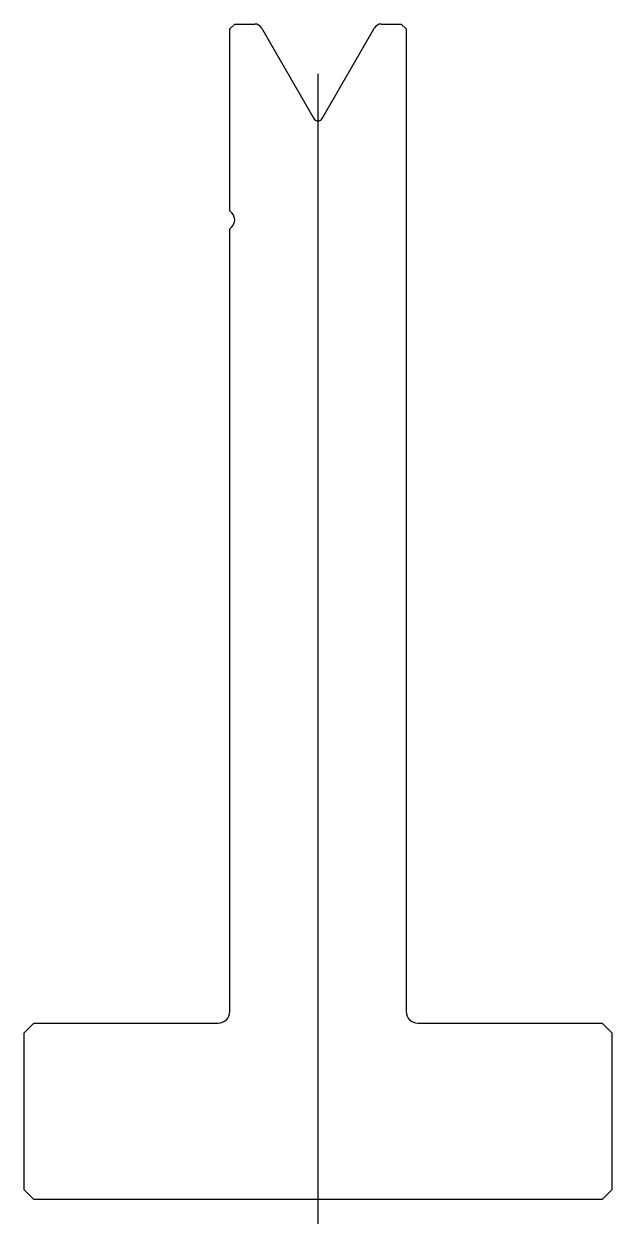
# Model space of a CAD drawing. Header units: metres. Extents: x -30 to 30, y -69 to 54.
import ezdxf

# ---------------------------------------------------------------- set-up
doc = ezdxf.new("R2010")
doc.units = ezdxf.units.M

msp = doc.modelspace()

# ---------------------------------------------------------------- linework, layer by layer
for p, q in [((-8.978643, 53.617137), (-9.478643, 53.117137)), ((-9.478643, 34.53135), (-9.478643, 53.117137)), ((-8.978643, 53.617137), (-6.940524, 53.617137)), ((-6.247703, 53.217137), (-0.911656, 43.974832)), ((-0.045631, 43.974832), (5.290416, 53.217137)), ((5.983237, 53.617137), (8.021357, 53.617137)), ((8.521357, 53.117137), (8.021357, 53.617137)), ((8.521357, 53.117137), (8.521357, -47.182863)), ((-0.478643, -68.882863), (-0.478643, 48.518936)), ((-9.478643, 34.53135), (-9.271537, 34.324243)), ((-9.271537, 32.91003), (-9.478643, 32.702923)), ((-9.478643, -47.182863), (-9.478643, 32.702923)), ((-29.478643, -48.382863), (-30.478643, -49.382863)), ((-29.478643, -48.382863), (-10.678643, -48.382863)), ((9.721357, -48.382863), (28.521357, -48.382863)), ((29.521357, -49.382863), (28.521357, -48.382863)), ((-30.478643, -65.382863), (-30.478643, -49.382863)), ((29.521357, -49.382863), (29.521357, -65.382863)), ((-30.478643, -65.382863), (-29.478643, -66.382863)), ((28.521357, -66.382863), (29.521357, -65.382863)), ((28.521357, -66.382863), (-29.478643, -66.382863))]:
    msp.add_line(p, q)
for centre, radius, start, end in [((-6.940524, 52.817137), 0.8, 30, 90), ((5.983237, 52.817137), 0.8, 90, 150), ((-0.478643, 44.224832), 0.5, 210, 330), ((-9.978643, 33.617137), 1, 315, 45), ((-10.678643, -47.182863), 1.2, 270, 0), ((9.721357, -47.182863), 1.2, 180, 270)]:
    msp.add_arc(centre, radius, start, end)

doc.saveas('drawing.dxf')
